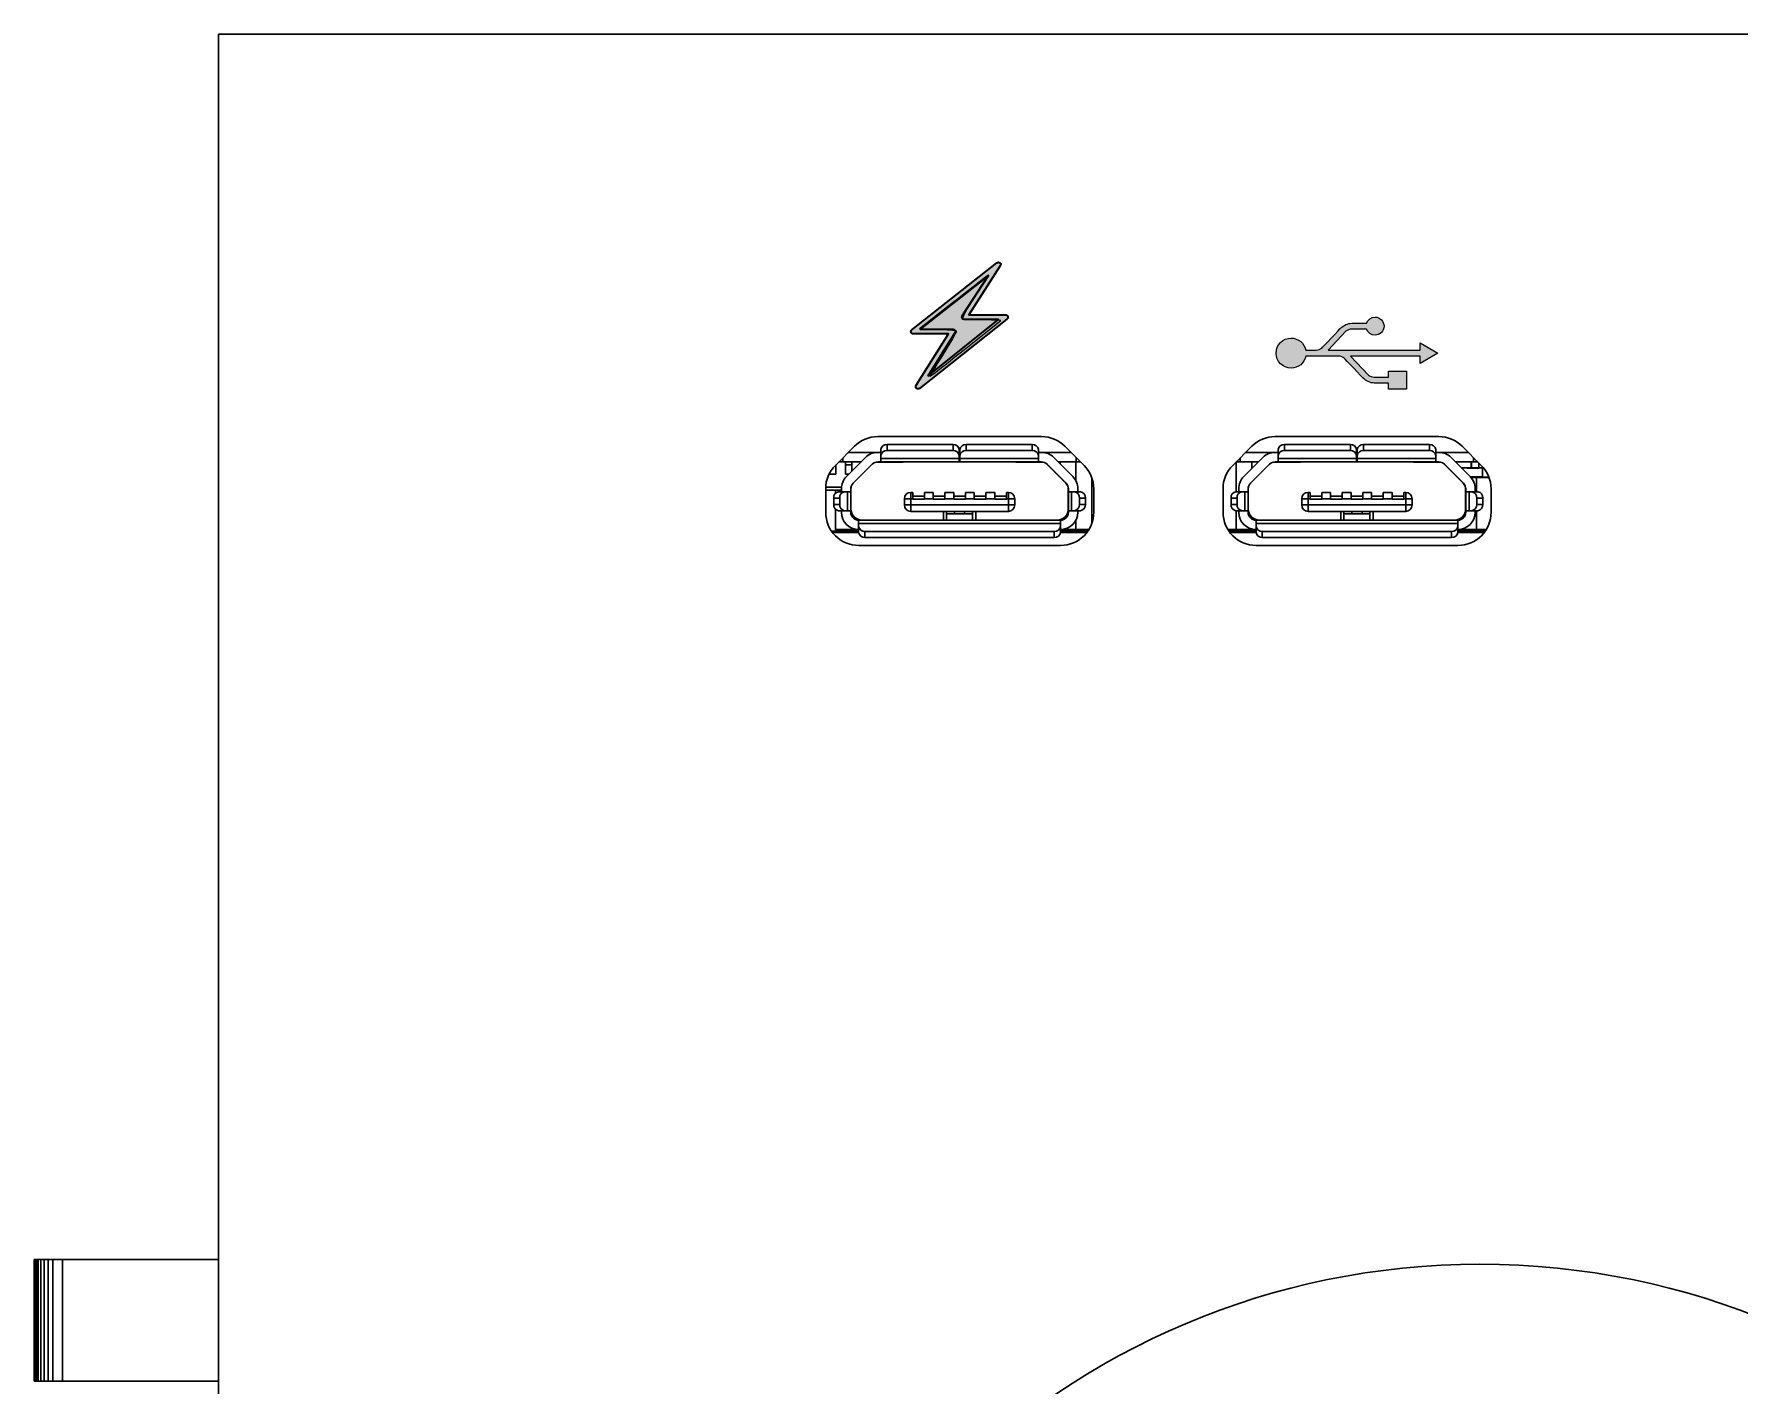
# Model space of a CAD drawing. Header units: inches. Extents: x 59 to 754, y 172 to 990.
# Drawn here: x 331.2 to 535.6, y 751.9 to 913.8 of the extents above; entities that cross this region are included whole.
import ezdxf

# ---------------------------------------------------------------- set-up
doc = ezdxf.new("R2010")
doc.units = ezdxf.units.IN
doc.header["$MEASUREMENT"] = 0
doc.layers.add('svg15406', color=7, linetype='Continuous')

# ---------------------------------------------------------------- blocks, each defined once
blk = doc.blocks.new('block 32')
at = {"layer": 'svg15406', "true_color": 0xffffff}
h = blk.add_hatch(color=7, dxfattribs=at)
h.dxf.hatch_style = 2
edge = h.paths.add_edge_path()
edge.add_spline(control_points=[(447.84, 880.01), (447.79, 880.13), (447.69, 880.2), (447.57, 880.2), (447.57, 880.2), (443.16, 880.2), (443.16, 880.2), (443.16, 880.2), (446.95, 886.06), (446.95, 886.06), (447.02, 886.18), (447.01, 886.33), (446.91, 886.43), (446.81, 886.53), (446.65, 886.53), (446.53, 886.45), (446.53, 886.45), (436.35, 878.42), (436.35, 878.42), (436.25, 878.35), (436.23, 878.22), (436.25, 878.1), (436.28, 877.99), (436.4, 877.92), (436.53, 877.92), (436.53, 877.92), (440.74, 877.92), (440.74, 877.92), (440.74, 877.92), (436.86, 871.77), (436.86, 871.77), (436.78, 871.65), (436.8, 871.5), (436.91, 871.39), (436.97, 871.35), (437.04, 871.32), (437.1, 871.32), (437.16, 871.32), (437.23, 871.34), (437.27, 871.38), (437.27, 871.38), (447.74, 879.7), (447.74, 879.7), (447.84, 879.77), (447.88, 879.9), (447.84, 880.01)], knot_values=[0, 0, 0, 0, 1, 1, 1, 2, 2, 2, 3, 3, 3, 4, 4, 4, 5, 5, 5, 6, 6, 6, 7, 7, 7, 8, 8, 8, 9, 9, 9, 10, 10, 10, 11, 11, 11, 12, 12, 12, 13, 13, 13, 14, 14, 14, 15, 15, 15, 15], degree=3, periodic=1)
edge = h.paths.add_edge_path()
edge.add_spline(control_points=[(438.25, 872.87), (438.25, 872.87), (441.5, 878.05), (441.5, 878.05), (441.56, 878.13), (441.56, 878.25), (441.52, 878.33), (441.46, 878.42), (441.37, 878.48), (441.26, 878.48), (441.26, 878.48), (437.36, 878.48), (437.36, 878.48), (437.36, 878.48), (445.53, 884.93), (445.53, 884.93), (445.53, 884.93), (442.39, 880.07), (442.39, 880.07), (442.33, 879.98), (442.33, 879.87), (442.38, 879.78), (442.42, 879.7), (442.52, 879.64), (442.63, 879.64), (442.63, 879.64), (446.75, 879.64), (446.75, 879.64), (446.75, 879.64), (438.25, 872.87), (438.25, 872.87)], knot_values=[0, 0, 0, 0, 1, 1, 1, 2, 2, 2, 3, 3, 3, 4, 4, 4, 5, 5, 5, 6, 6, 6, 7, 7, 7, 8, 8, 8, 9, 9, 9, 10, 10, 10, 10], degree=3, periodic=1)
at = {"layer": 'svg15406', "color": 7, "lineweight": 35, "true_color": 0xffffff}
for points, knots in [([(447.84, 880.01), (447.79, 880.13), (447.69, 880.2), (447.57, 880.2), (447.57, 880.2), (443.16, 880.2), (443.16, 880.2), (443.16, 880.2), (446.95, 886.06), (446.95, 886.06), (447.02, 886.18), (447.01, 886.33), (446.91, 886.43), (446.81, 886.53), (446.65, 886.53), (446.53, 886.45), (446.53, 886.45), (436.35, 878.42), (436.35, 878.42), (436.25, 878.35), (436.23, 878.22), (436.25, 878.1), (436.28, 877.99), (436.4, 877.92), (436.53, 877.92), (436.53, 877.92), (440.74, 877.92), (440.74, 877.92), (440.74, 877.92), (436.86, 871.77), (436.86, 871.77), (436.78, 871.65), (436.8, 871.5), (436.91, 871.39), (436.97, 871.35), (437.04, 871.32), (437.1, 871.32), (437.16, 871.32), (437.23, 871.34), (437.27, 871.38), (437.27, 871.38), (447.74, 879.7), (447.74, 879.7), (447.84, 879.77), (447.88, 879.9), (447.84, 880.01)], [0, 0, 0, 0, 1, 1, 1, 2, 2, 2, 3, 3, 3, 4, 4, 4, 5, 5, 5, 6, 6, 6, 7, 7, 7, 8, 8, 8, 9, 9, 9, 10, 10, 10, 11, 11, 11, 12, 12, 12, 13, 13, 13, 14, 14, 14, 15, 15, 15, 15]), ([(438.25, 872.87), (438.25, 872.87), (441.5, 878.05), (441.5, 878.05), (441.56, 878.13), (441.56, 878.25), (441.52, 878.33), (441.46, 878.42), (441.37, 878.48), (441.26, 878.48), (441.26, 878.48), (437.36, 878.48), (437.36, 878.48), (437.36, 878.48), (445.53, 884.93), (445.53, 884.93), (445.53, 884.93), (442.39, 880.07), (442.39, 880.07), (442.33, 879.98), (442.33, 879.87), (442.38, 879.78), (442.42, 879.7), (442.52, 879.64), (442.63, 879.64), (442.63, 879.64), (446.75, 879.64), (446.75, 879.64), (446.75, 879.64), (438.25, 872.87), (438.25, 872.87)], [0, 0, 0, 0, 1, 1, 1, 2, 2, 2, 3, 3, 3, 4, 4, 4, 5, 5, 5, 6, 6, 6, 7, 7, 7, 8, 8, 8, 9, 9, 9, 10, 10, 10, 10])]:
    blk.add_open_spline(points, degree=3, knots=knots, dxfattribs=at)
blk = doc.blocks.new('block 31')
at = {"layer": 'svg15406'}
blk.add_blockref('block 32', (0, 0), dxfattribs=at)
blk = doc.blocks.new('block 30')
at = {"layer": 'svg15406'}
blk.add_blockref('block 31', (0, 0), dxfattribs=at)
blk = doc.blocks.new('block 29')
at = {"layer": 'svg15406', "true_color": 0xffffff}
h = blk.add_hatch(color=7, dxfattribs=at)
h.dxf.hatch_style = 2
edge = h.paths.add_edge_path()
edge.add_spline(control_points=[(438.5, 872.88), (438.5, 872.91), (439.22, 874.08), (440.1, 875.49), (440.98, 876.9), (441.69, 878.13), (441.67, 878.22), (441.65, 878.37), (441.29, 878.41), (439.46, 878.45), (439.46, 878.45), (437.28, 878.51), (437.28, 878.51), (437.28, 878.51), (441.39, 881.75), (441.39, 881.75), (443.65, 883.54), (445.51, 884.98), (445.53, 884.96), (445.55, 884.94), (444.88, 883.86), (444.04, 882.57), (442.75, 880.6), (442.35, 879.83), (442.53, 879.69), (442.55, 879.68), (443.56, 879.64), (444.78, 879.6), (444.78, 879.6), (447.01, 879.54), (447.01, 879.54), (447.01, 879.54), (442.85, 876.22), (442.85, 876.22), (438.85, 873.04), (438.5, 872.76), (438.5, 872.88), (438.5, 872.88), (438.5, 872.88), (438.5, 872.88)], knot_values=[0, 0, 0, 0, 1, 1, 1, 2, 2, 2, 3, 3, 3, 4, 4, 4, 5, 5, 5, 6, 6, 6, 7, 7, 7, 8, 8, 8, 9, 9, 9, 10, 10, 10, 11, 11, 11, 12, 12, 12, 13, 13, 13, 13], degree=3, periodic=1)
at = {"layer": 'svg15406', "color": 7, "lineweight": 25, "true_color": 0xffffff}
blk.add_open_spline([(438.5, 872.88), (438.5, 872.91), (439.22, 874.08), (440.1, 875.49), (440.98, 876.9), (441.69, 878.13), (441.67, 878.22), (441.65, 878.37), (441.29, 878.41), (439.46, 878.45), (439.46, 878.45), (437.28, 878.51), (437.28, 878.51), (437.28, 878.51), (441.39, 881.75), (441.39, 881.75), (443.65, 883.54), (445.51, 884.98), (445.53, 884.96), (445.55, 884.94), (444.88, 883.86), (444.04, 882.57), (442.75, 880.6), (442.35, 879.83), (442.53, 879.69), (442.55, 879.68), (443.56, 879.64), (444.78, 879.6), (444.78, 879.6), (447.01, 879.54), (447.01, 879.54), (447.01, 879.54), (442.85, 876.22), (442.85, 876.22), (438.85, 873.04), (438.5, 872.76), (438.5, 872.88), (438.5, 872.88), (438.5, 872.88), (438.5, 872.88)], degree=3, knots=[0, 0, 0, 0, 1, 1, 1, 2, 2, 2, 3, 3, 3, 4, 4, 4, 5, 5, 5, 6, 6, 6, 7, 7, 7, 8, 8, 8, 9, 9, 9, 10, 10, 10, 11, 11, 11, 12, 12, 12, 13, 13, 13, 13], dxfattribs=at)
at = {"layer": 'svg15406'}
blk.add_blockref('block 30', (0, 0), dxfattribs=at)

msp = doc.modelspace()

# ---------------------------------------------------------------- hatches: boundary and pattern name
at = {"layer": 'svg15406', "true_color": 0xffffff}
h = msp.add_hatch(color=7, dxfattribs=at)
h.dxf.hatch_style = 2
edge = h.paths.add_edge_path()
edge.add_spline(control_points=[(499.4, 875.62), (499.4, 875.62), (497.25, 876.86), (497.25, 876.86), (497.25, 876.86), (497.25, 875.97), (497.25, 875.97), (497.25, 875.97), (486.23, 875.97), (486.23, 875.97), (486.23, 875.97), (488.38, 878.24), (488.38, 878.24), (488.56, 878.38), (488.8, 878.49), (489.04, 878.49), (490.04, 878.49), (490.63, 878.49), (490.85, 878.49), (490.99, 878.07), (491.39, 877.77), (491.86, 877.77), (492.45, 877.77), (492.94, 878.25), (492.94, 878.85), (492.94, 879.44), (492.45, 879.93), (491.86, 879.93), (491.39, 879.93), (490.99, 879.62), (490.85, 879.2), (490.85, 879.2), (489.07, 879.2), (489.07, 879.2), (488.58, 879.2), (488.08, 878.94), (487.76, 878.63), (487.76, 878.64), (487.77, 878.65), (487.76, 878.63), (487.75, 878.62), (485.48, 876.23), (485.48, 876.23), (485.3, 876.08), (485.06, 875.98), (484.81, 875.97), (484.81, 875.97), (483.57, 875.97), (483.57, 875.97), (483.4, 876.8), (482.68, 877.42), (481.8, 877.42), (480.81, 877.42), (480, 876.61), (480, 875.62), (480, 874.62), (480.81, 873.82), (481.8, 873.82), (482.68, 873.82), (483.4, 874.44), (483.57, 875.26), (483.57, 875.26), (484.79, 875.26), (484.79, 875.26), (484.8, 875.26), (484.8, 875.26), (484.8, 875.26), (484.8, 875.26), (487.51, 875.26), (487.51, 875.26), (487.75, 875.25), (487.99, 875.15), (488.17, 875.01), (488.17, 875.01), (490.44, 872.61), (490.45, 872.6), (490.47, 872.58), (490.46, 872.59), (490.45, 872.6), (490.77, 872.29), (491.28, 872.03), (491.76, 872.03), (491.76, 872.03), (493.47, 872.03), (493.47, 872.03), (493.47, 872.03), (493.47, 871.31), (493.47, 871.31), (493.47, 871.31), (495.63, 871.31), (495.63, 871.31), (495.63, 871.31), (495.63, 873.46), (495.63, 873.46), (495.63, 873.46), (493.47, 873.46), (493.47, 873.46), (493.47, 873.46), (493.47, 872.74), (493.47, 872.74), (493.47, 872.74), (493.02, 872.74), (491.74, 872.74), (491.49, 872.74), (491.25, 872.85), (491.07, 872.99), (491.07, 872.99), (488.93, 875.26), (488.93, 875.26), (488.93, 875.26), (497.25, 875.26), (497.25, 875.26), (497.25, 875.26), (497.25, 874.37), (497.25, 874.37), (497.25, 874.37), (499.4, 875.62), (499.4, 875.62)], knot_values=[0, 0, 0, 0, 1, 1, 1, 2, 2, 2, 3, 3, 3, 4, 4, 4, 5, 5, 5, 6, 6, 6, 7, 7, 7, 8, 8, 8, 9, 9, 9, 10, 10, 10, 11, 11, 11, 12, 12, 12, 13, 13, 13, 14, 14, 14, 15, 15, 15, 16, 16, 16, 17, 17, 17, 18, 18, 18, 19, 19, 19, 20, 20, 20, 21, 21, 21, 22, 22, 22, 23, 23, 23, 24, 24, 24, 25, 25, 25, 26, 26, 26, 27, 27, 27, 28, 28, 28, 29, 29, 29, 30, 30, 30, 31, 31, 31, 32, 32, 32, 33, 33, 33, 34, 34, 34, 35, 35, 35, 36, 36, 36, 37, 37, 37, 38, 38, 38, 39, 39, 39, 39], degree=3, periodic=1)

# ---------------------------------------------------------------- linework, layer by layer
at = {"layer": 'svg15406', "color": 7, "lineweight": 30, "true_color": 0xffffff}
for points in [[(353.26, 460.3), (353.26, 913.84)], [(353.26, 913.84), (655.62, 913.84)], [(451.89, 865.62), (432.27, 865.62)], [(499.52, 865.62), (479.89, 865.62)], [(429.46, 864.45), (427.18, 862.17)], [(430.79, 863.12), (428.5, 860.84)], [(428.73, 863.73), (432.26, 863.73)], [(432.26, 863.73), (432.62, 863.73)], [(432.62, 864.06), (432.62, 863.36)], [(432.62, 863.36), (432.62, 863.01)], [(442.03, 863.01), (432.62, 863.01)], [(432.62, 863.01), (432.62, 862.59)], [(433.38, 864.65), (433.38, 863.95)], [(441.28, 864.65), (433.38, 864.65)], [(441.28, 863.95), (433.38, 863.95)], [(441.28, 864.65), (441.28, 863.95)], [(442.03, 863.36), (442.03, 864.06)], [(442.03, 863.73), (442.11, 863.73)], [(442.03, 863.01), (442.03, 863.36)], [(442.03, 863.35), (442.11, 863.35)], [(442.03, 862.59), (442.03, 863.01)], [(442.11, 864.06), (442.11, 863.36)], [(442.11, 863.36), (442.11, 863.01)], [(451.52, 863.01), (442.11, 863.01)], [(442.11, 863.01), (442.11, 862.59)], [(442.86, 864.65), (450.76, 864.65)], [(442.86, 864.65), (442.86, 863.95)], [(450.76, 863.95), (442.86, 863.95)], [(450.76, 863.95), (450.76, 864.65)], [(451.52, 864.06), (451.52, 863.36)], [(451.52, 863.73), (451.88, 863.73)], [(451.52, 863.01), (451.52, 863.36)], [(451.52, 862.59), (451.52, 863.01)], [(451.88, 863.73), (455.43, 863.73)], [(455.63, 860.84), (453.35, 863.12)], [(456.98, 862.17), (454.7, 864.45)], [(477.08, 864.45), (474.8, 862.17)], [(478.41, 863.12), (476.13, 860.84)], [(476.36, 863.73), (479.88, 863.73)], [(479.88, 863.73), (480.24, 863.73)], [(480.24, 864.06), (480.24, 863.36)], [(480.24, 863.36), (480.24, 863.01)], [(489.65, 863.01), (480.24, 863.01)], [(480.24, 863.01), (480.24, 862.59)], [(481, 864.65), (481, 863.95)], [(488.9, 864.65), (481, 864.65)], [(488.9, 863.95), (481, 863.95)], [(488.9, 864.65), (488.9, 863.95)], [(489.65, 863.36), (489.65, 864.06)], [(489.65, 863.73), (489.73, 863.73)], [(489.65, 863.01), (489.65, 863.36)], [(489.65, 863.35), (489.73, 863.35)], [(489.65, 862.59), (489.65, 863.01)], [(489.73, 864.06), (489.73, 863.36)], [(489.73, 863.36), (489.73, 863.01)], [(499.14, 863.01), (489.73, 863.01)], [(489.73, 863.01), (489.73, 862.59)], [(490.49, 864.65), (498.38, 864.65)], [(490.49, 864.65), (490.49, 863.95)], [(498.38, 863.95), (490.49, 863.95)], [(498.38, 863.95), (498.38, 864.65)], [(499.14, 864.06), (499.14, 863.36)], [(499.14, 863.73), (499.5, 863.73)], [(499.14, 863.01), (499.14, 863.36)], [(499.14, 862.59), (499.14, 863.01)], [(499.5, 863.73), (503.05, 863.73)], [(503.26, 860.84), (500.97, 863.12)], [(504.6, 862.17), (502.32, 864.45)], [(426.49, 861.24), (426.49, 861.11)], [(426.49, 861.11), (427.25, 861.11)], [(427.25, 862.22), (427.25, 862.24)], [(427.25, 861.11), (427.25, 862.22)], [(428.09, 862.59), (427.6, 862.59)], [(430.26, 862.59), (428.09, 862.59)], [(428.38, 862.59), (428.38, 862.22)], [(429.14, 862.22), (428.38, 862.22)], [(428.38, 862.22), (428.38, 861.11)], [(428.38, 861.11), (428.78, 861.11)], [(429.14, 862.59), (429.14, 862.22)], [(429.14, 861.47), (429.14, 862.22)], [(429.31, 860.04), (431.59, 862.32)], [(431.6, 862.3), (429.33, 860.03)], [(430.38, 861.11), (430.41, 861.11)], [(430.73, 861.43), (430.73, 861.46)], [(432.62, 862.59), (432.26, 862.59)], [(432.26, 862.57), (435.3, 862.57)], [(442.03, 862.59), (432.62, 862.59)], [(434.79, 862.59), (434.79, 862.57)], [(435.3, 862.57), (435.3, 862.59)], [(442.11, 862.59), (442.03, 862.59)], [(451.52, 862.59), (442.11, 862.59)], [(448.83, 862.59), (448.83, 862.57)], [(448.83, 862.57), (451.87, 862.57)], [(449.34, 862.57), (449.34, 862.59)], [(451.88, 862.59), (451.52, 862.59)], [(454.81, 860.03), (452.54, 862.3)], [(452.55, 862.32), (454.83, 860.04)], [(453.41, 861.46), (453.41, 861.43)], [(456.05, 862.59), (453.88, 862.59)], [(454.12, 862.35), (454.12, 862.59)], [(454.12, 860.72), (454.12, 860.75)], [(456.01, 862.22), (456.01, 862.59)], [(456.01, 862.22), (456.01, 860.32)], [(456.56, 862.59), (456.05, 862.59)], [(457.9, 860.73), (457.9, 855.18)], [(475.71, 862.59), (475.21, 862.59)], [(475.21, 862.58), (475.21, 862.22)], [(475.21, 859), (475.21, 862.22)], [(477.88, 862.59), (475.71, 862.59)], [(476.93, 860.04), (479.21, 862.32)], [(479.22, 862.3), (476.95, 860.03)], [(477.1, 862.59), (477.1, 861.81)], [(478.35, 861.43), (478.35, 861.46)], [(480.24, 862.59), (479.88, 862.59)], [(479.89, 862.57), (482.93, 862.57)], [(489.65, 862.59), (480.24, 862.59)], [(482.42, 862.59), (482.42, 862.57)], [(482.92, 862.59), (482.92, 862.57)], [(482.93, 862.57), (482.93, 862.59)], [(489.73, 862.59), (489.65, 862.59)], [(499.14, 862.59), (489.73, 862.59)], [(496.46, 862.59), (496.46, 862.57)], [(496.46, 862.57), (499.5, 862.57)], [(496.97, 862.57), (496.97, 862.59)], [(499.5, 862.59), (499.14, 862.59)], [(502.44, 860.03), (500.16, 862.3)], [(500.17, 862.32), (502.45, 860.04)], [(501.03, 861.46), (501.03, 861.43)], [(501.35, 861.14), (501.35, 861.12)], [(503.68, 862.59), (501.5, 862.59)], [(501.51, 862.59), (501.51, 862.59)], [(501.77, 860.72), (501.74, 860.72)], [(503.4, 861.86), (502.24, 861.86)], [(503.39, 861.84), (502.9, 861.84)], [(504.75, 860.72), (503.36, 860.72)], [(503.37, 862.59), (503.37, 861.86)], [(504.31, 861.88), (503.39, 861.88)], [(504.31, 861.84), (503.39, 861.84)], [(503.4, 861.88), (503.4, 862.59)], [(504.18, 862.59), (503.68, 862.59)], [(504.01, 860.72), (504.01, 859)], [(504.31, 862.46), (504.31, 861.88)], [(504.31, 861.88), (504.31, 861.84)], [(504.89, 861.86), (504.31, 861.86)], [(504.75, 860.76), (504.75, 861.86)], [(504.75, 860.7), (504.75, 860.76)], [(504.75, 860.7), (505.53, 860.7)], [(427.91, 859.57), (426.02, 859.57)], [(426.02, 859.37), (426.02, 856.55)], [(426.02, 859.19), (427.9, 859.19)], [(427.21, 859.19), (427.21, 858.84)], [(427.57, 859), (428.29, 859)], [(427.9, 859), (427.9, 859.37)], [(428.29, 859), (428.63, 859)], [(428.63, 859), (428.63, 856.74)], [(428.63, 859), (429.03, 859)], [(429.03, 859.37), (429.03, 859)], [(429.03, 859.19), (429.05, 859.19)], [(429.03, 856.74), (429.03, 859)], [(429.07, 859.57), (429.05, 859.57)], [(429.05, 859.36), (429.05, 856.94)], [(436.21, 858.93), (436.21, 858.17)], [(436.46, 858.93), (436.21, 858.93)], [(436.46, 858.17), (436.46, 858.93)], [(437.86, 858.93), (438.91, 858.93)], [(437.86, 858.17), (437.86, 858.93)], [(438.91, 858.17), (438.91, 858.93)], [(440.31, 858.93), (441.37, 858.93)], [(440.31, 858.17), (440.31, 858.93)], [(441.37, 858.17), (441.37, 858.93)], [(442.77, 858.93), (443.83, 858.93)], [(442.77, 858.17), (442.77, 858.93)], [(443.83, 858.17), (443.83, 858.93)], [(445.23, 858.93), (446.28, 858.93)], [(445.23, 858.17), (445.23, 858.93)], [(446.28, 858.17), (446.28, 858.93)], [(447.68, 858.93), (447.93, 858.93)], [(447.68, 858.17), (447.68, 858.93)], [(447.93, 858.17), (447.93, 858.93)], [(455.09, 856.94), (455.09, 859.36)], [(455.11, 859), (455.11, 859.37)], [(455.11, 859), (455.11, 856.74)], [(455.5, 859), (455.11, 859)], [(455.5, 856.74), (455.5, 859)], [(455.84, 859), (455.5, 859)], [(455.84, 859), (456.57, 859)], [(456.24, 859.37), (456.24, 859)], [(458.14, 856.55), (458.14, 859.37)], [(473.64, 859.37), (473.64, 856.55)], [(475.19, 859), (475.92, 859)], [(475.52, 859), (475.52, 859.37)], [(475.92, 859), (476.26, 859)], [(476.26, 859), (476.26, 856.74)], [(476.26, 859), (476.65, 859)], [(476.65, 859.37), (476.65, 859)], [(476.65, 856.74), (476.65, 859)], [(476.67, 859.36), (476.67, 856.94)], [(477.1, 860.21), (477.1, 860.18)], [(483.83, 858.93), (483.83, 858.17)], [(484.08, 858.93), (483.83, 858.93)], [(484.08, 858.17), (484.08, 858.93)], [(485.48, 858.93), (486.54, 858.93)], [(485.48, 858.17), (485.48, 858.93)], [(486.54, 858.17), (486.54, 858.93)], [(487.93, 858.93), (488.99, 858.93)], [(487.93, 858.17), (487.93, 858.93)], [(488.99, 858.17), (488.99, 858.93)], [(490.39, 858.93), (491.45, 858.93)], [(490.39, 858.17), (490.39, 858.93)], [(491.45, 858.17), (491.45, 858.93)], [(492.85, 858.93), (493.91, 858.93)], [(492.85, 858.17), (492.85, 858.93)], [(493.91, 858.17), (493.91, 858.93)], [(495.3, 858.93), (495.55, 858.93)], [(495.3, 858.17), (495.3, 858.93)], [(495.55, 858.17), (495.55, 858.93)], [(502.12, 860.37), (502.12, 860.34)], [(502.71, 856.94), (502.71, 859.36)], [(502.73, 859), (502.73, 859.37)], [(502.73, 859), (502.73, 856.74)], [(503.13, 859), (502.73, 859)], [(503.13, 856.74), (503.13, 859)], [(503.47, 859), (503.13, 859)], [(503.47, 859), (504.19, 859)], [(503.86, 859.37), (503.86, 859)], [(505.77, 856.55), (505.77, 859.37)], [(427.71, 858.25), (426.99, 858.25)], [(426.99, 857.49), (426.99, 858.25)], [(426.99, 857.49), (427.71, 857.49)], [(427.21, 856.9), (427.21, 854.47)], [(427.57, 856.74), (428.29, 856.74)], [(427.71, 857.49), (427.71, 858.25)], [(427.9, 856.55), (427.9, 856.74)], [(428.29, 856.74), (428.63, 856.74)], [(428.63, 856.74), (429.03, 856.74)], [(429.03, 856.74), (429.03, 856.55)], [(436.21, 858.17), (435.46, 858.17)], [(435.46, 857.42), (435.46, 858.17)], [(435.46, 857.42), (436.21, 857.42)], [(436.21, 858.17), (436.21, 857.42)], [(436.46, 858.17), (436.21, 858.17)], [(436.21, 857.42), (436.21, 856.66)], [(447.93, 857.42), (436.21, 857.42)], [(447.93, 856.66), (436.21, 856.66)], [(437.86, 858.47), (436.46, 858.47)], [(436.46, 858.1), (436.46, 858.17)], [(437.86, 858.1), (436.46, 858.1)], [(438.91, 858.17), (437.86, 858.17)], [(437.86, 858.1), (437.86, 858.17)], [(440.31, 858.47), (438.91, 858.47)], [(438.91, 858.1), (438.91, 858.17)], [(440.31, 858.1), (438.91, 858.1)], [(440.14, 856.66), (440.14, 855.62)], [(441.37, 858.17), (440.31, 858.17)], [(440.31, 858.1), (440.31, 858.17)], [(440.52, 856.18), (440.52, 856.66)], [(442.77, 858.47), (441.37, 858.47)], [(441.37, 858.1), (441.37, 858.17)], [(442.77, 858.1), (441.37, 858.1)], [(441.46, 856.36), (441.46, 856.66)], [(442.67, 856.66), (442.67, 856.36)], [(443.83, 858.17), (442.77, 858.17)], [(442.77, 858.1), (442.77, 858.17)], [(443.62, 856.66), (443.62, 856.18)], [(445.23, 858.47), (443.83, 858.47)], [(443.83, 858.1), (443.83, 858.17)], [(445.23, 858.1), (443.83, 858.1)], [(444, 855.62), (444, 856.66)], [(446.28, 858.17), (445.23, 858.17)], [(445.23, 858.1), (445.23, 858.17)], [(447.68, 858.47), (446.28, 858.47)], [(446.28, 858.1), (446.28, 858.17)], [(447.68, 858.1), (446.28, 858.1)], [(447.93, 858.17), (447.68, 858.17)], [(447.68, 858.1), (447.68, 858.17)], [(448.68, 858.17), (447.93, 858.17)], [(447.93, 857.42), (447.93, 858.17)], [(447.93, 857.42), (448.68, 857.42)], [(447.93, 856.66), (447.93, 857.42)], [(448.68, 858.17), (448.68, 857.42)], [(455.11, 856.74), (455.5, 856.74)], [(455.11, 856.55), (455.11, 856.74)], [(455.5, 856.74), (455.84, 856.74)], [(455.84, 856.74), (456.57, 856.74)], [(456.24, 856.55), (456.24, 856.74)], [(457.15, 858.25), (456.43, 858.25)], [(456.43, 857.49), (456.43, 858.25)], [(457.15, 857.49), (456.43, 857.49)], [(457.15, 858.25), (457.15, 857.49)], [(475.33, 858.25), (474.61, 858.25)], [(474.61, 857.49), (474.61, 858.25)], [(474.61, 857.49), (475.33, 857.49)], [(475.19, 856.74), (475.92, 856.74)], [(475.21, 854.47), (475.21, 856.74)], [(475.33, 857.49), (475.33, 858.25)], [(475.52, 856.55), (475.52, 856.74)], [(475.92, 856.74), (476.26, 856.74)], [(476.26, 856.74), (476.65, 856.74)], [(476.65, 856.74), (476.65, 856.55)], [(483.83, 858.17), (483.08, 858.17)], [(483.08, 857.42), (483.08, 858.17)], [(483.08, 857.42), (483.83, 857.42)], [(483.83, 858.17), (483.83, 857.42)], [(484.08, 858.17), (483.83, 858.17)], [(495.55, 857.42), (483.83, 857.42)], [(483.83, 857.42), (483.83, 856.66)], [(495.55, 856.66), (483.83, 856.66)], [(485.48, 858.47), (484.08, 858.47)], [(484.08, 858.1), (484.08, 858.17)], [(485.48, 858.1), (484.08, 858.1)], [(486.54, 858.17), (485.48, 858.17)], [(485.48, 858.1), (485.48, 858.17)], [(487.93, 858.47), (486.54, 858.47)], [(486.54, 858.1), (486.54, 858.17)], [(487.93, 858.1), (486.54, 858.1)], [(487.76, 856.66), (487.76, 855.62)], [(487.93, 858.1), (487.93, 858.17)], [(488.99, 858.17), (487.93, 858.17)], [(488.14, 856.18), (488.14, 856.66)], [(490.39, 858.47), (488.99, 858.47)], [(488.99, 858.1), (488.99, 858.17)], [(490.39, 858.1), (488.99, 858.1)], [(489.09, 856.36), (489.09, 856.66)], [(490.3, 856.66), (490.3, 856.36)], [(490.39, 858.1), (490.39, 858.17)], [(491.45, 858.17), (490.39, 858.17)], [(491.24, 856.66), (491.24, 856.18)], [(492.85, 858.47), (491.45, 858.47)], [(491.45, 858.1), (491.45, 858.17)], [(492.85, 858.1), (491.45, 858.1)], [(491.62, 855.62), (491.62, 856.66)], [(492.85, 858.1), (492.85, 858.17)], [(493.91, 858.17), (492.85, 858.17)], [(495.3, 858.47), (493.91, 858.47)], [(493.91, 858.1), (493.91, 858.17)], [(495.3, 858.1), (493.91, 858.1)], [(495.3, 858.1), (495.3, 858.17)], [(495.55, 858.17), (495.3, 858.17)], [(496.31, 858.17), (495.55, 858.17)], [(495.55, 857.42), (495.55, 858.17)], [(495.55, 856.66), (495.55, 857.42)], [(495.55, 857.42), (496.31, 857.42)], [(496.31, 858.17), (496.31, 857.42)], [(502.73, 856.74), (503.13, 856.74)], [(502.73, 856.55), (502.73, 856.74)], [(503.13, 856.74), (503.47, 856.74)], [(503.47, 856.74), (504.19, 856.74)], [(503.86, 856.55), (503.86, 856.74)], [(504.01, 856.74), (504.01, 854.47)], [(504.05, 857.49), (504.05, 858.25)], [(504.77, 858.25), (504.05, 858.25)], [(504.77, 857.49), (504.05, 857.49)], [(504.77, 858.25), (504.77, 857.49)], [(429.1, 856.18), (429.1, 856.57)], [(429.1, 854.47), (429.1, 854.66)], [(429.97, 855.6), (454.16, 855.6)], [(429.97, 855.6), (429.97, 855.19)], [(429.97, 855.19), (429.97, 854.84)], [(454.16, 855.19), (429.97, 855.19)], [(429.97, 854.84), (429.97, 854.13)], [(440.14, 855.62), (430.37, 855.62)], [(435.42, 855.62), (435.4, 855.6)], [(436.81, 855.62), (436.81, 855.6)], [(437.5, 855.6), (437.5, 855.62)], [(440.52, 855.62), (440.14, 855.62)], [(443.62, 856.36), (440.52, 856.36)], [(440.52, 855.6), (440.52, 856.18)], [(443.62, 855.6), (443.62, 856.18)], [(444, 855.62), (443.62, 855.62)], [(453.77, 855.62), (444, 855.62)], [(446.64, 855.62), (446.64, 855.6)], [(448.3, 855.6), (448.3, 855.62)], [(448.74, 855.6), (448.71, 855.62)], [(454.12, 855.6), (454.12, 855.67)], [(454.16, 855.19), (454.16, 855.6)], [(454.16, 855.19), (454.16, 854.84)], [(454.16, 854.13), (454.16, 854.84)], [(456.01, 855.59), (456.01, 854.47)], [(477.1, 855.97), (477.1, 855.74)], [(477.6, 855.6), (501.79, 855.6)], [(477.6, 855.6), (477.6, 855.19)], [(477.6, 855.19), (477.6, 854.84)], [(501.79, 855.19), (477.6, 855.19)], [(477.6, 854.84), (477.6, 854.13)], [(487.76, 855.62), (477.99, 855.62)], [(483.05, 855.62), (483.02, 855.6)], [(484.81, 855.62), (484.81, 855.6)], [(485.12, 855.6), (485.12, 855.62)], [(488.14, 855.62), (487.76, 855.62)], [(491.24, 856.36), (488.14, 856.36)], [(488.14, 855.6), (488.14, 856.18)], [(491.24, 855.6), (491.24, 856.18)], [(491.62, 855.62), (491.24, 855.62)], [(501.39, 855.62), (491.62, 855.62)], [(494.26, 855.62), (494.26, 855.6)], [(494.41, 855.62), (494.41, 855.6)], [(496.3, 855.62), (496.3, 855.6)], [(496.36, 855.6), (496.34, 855.62)], [(501.79, 855.19), (501.79, 855.6)], [(501.79, 855.19), (501.79, 854.84)], [(501.79, 854.13), (501.79, 854.84)], [(502.12, 855.84), (502.12, 855.66)], [(426.73, 854.28), (427.39, 854.28)], [(426.73, 854.28), (429.97, 854.28)], [(429.97, 854.13), (426.84, 854.13)], [(429.1, 854.47), (427.21, 854.47)], [(427.21, 854.47), (427.4, 854.28)], [(429.18, 854.28), (429.1, 854.47)], [(429.99, 852.58), (454.18, 852.58)], [(453.41, 854.25), (430.73, 854.25)], [(430.73, 854.25), (430.73, 853.54)], [(453.41, 853.54), (430.73, 853.54)], [(453.41, 853.54), (453.41, 854.25)], [(454.16, 854.28), (457.43, 854.28)], [(457.32, 854.13), (454.16, 854.13)], [(455.82, 854.28), (456.01, 854.47)], [(455.84, 854.28), (456.19, 854.28)], [(456.01, 854.47), (456.2, 854.28)], [(474.35, 854.28), (477.6, 854.28)], [(477.6, 854.13), (474.46, 854.13)], [(475.02, 854.28), (475.21, 854.47)], [(475.04, 854.28), (475.39, 854.28)], [(477.1, 854.47), (475.21, 854.47)], [(475.21, 854.47), (475.4, 854.28)], [(477.1, 854.53), (477.1, 854.47)], [(477.18, 854.28), (477.1, 854.47)], [(477.61, 852.58), (501.8, 852.58)], [(501.03, 854.25), (478.35, 854.25)], [(478.35, 854.25), (478.35, 853.54)], [(501.03, 853.54), (478.35, 853.54)], [(501.03, 853.54), (501.03, 854.25)], [(501.79, 854.28), (505.05, 854.28)], [(504.94, 854.13), (501.79, 854.13)], [(502.12, 854.47), (502.04, 854.28)], [(502.12, 854.49), (502.12, 854.47)], [(502.12, 854.47), (504.01, 854.47)], [(504.01, 854.47), (503.82, 854.28)], [(503.84, 854.28), (504.19, 854.28)], [(504.01, 854.47), (504.2, 854.28)], [(353.26, 828.94), (353.26, 828.9)], [(353.26, 796.21), (353.26, 828.9)], [(353.26, 828.85), (353.26, 828.9)], [(353.26, 796.47), (353.26, 828.85)], [(353.26, 824.8), (353.26, 824.94)], [(353.26, 824.21), (353.26, 824.88)], [(353.26, 824.21), (353.26, 824.88)], [(353.26, 824.84), (353.26, 824.79)], [(353.26, 824.84), (353.26, 824.79)], [(353.26, 824.21), (353.26, 823.79)], [(353.26, 823.98), (353.26, 824.21)], [(353.26, 820.92), (353.26, 823.98)], [(353.26, 823.79), (353.26, 820.88)], [(353.26, 820.81), (353.26, 821.28)], [(353.26, 820.71), (353.26, 821.2)], [(353.26, 820.88), (353.26, 821.14)], [(353.26, 821.06), (353.26, 820.92)], [(353.26, 820.81), (353.26, 820.35)], [(353.26, 820.35), (353.26, 820.71)], [(353.26, 820.35), (353.26, 817.11)], [(353.26, 817.11), (353.26, 820.35)], [(353.26, 817.11), (353.26, 816.79)], [(353.26, 816.79), (353.26, 817.11)], [(353.26, 816.79), (353.26, 815.81)], [(353.26, 815.81), (353.26, 816.79)], [(353.26, 815.81), (353.26, 815.75)], [(353.26, 815.75), (353.26, 815.81)], [(353.26, 815.75), (353.26, 809.57)], [(353.26, 809.57), (353.26, 815.75)], [(353.26, 809.57), (353.26, 809.51)], [(353.26, 809.51), (353.26, 809.57)], [(353.26, 809.51), (353.26, 808.53)], [(353.26, 808.53), (353.26, 809.51)], [(353.26, 808.21), (353.26, 808.53)], [(353.26, 808.53), (353.26, 808.21)], [(353.26, 804.97), (353.26, 808.21)], [(353.26, 808.21), (353.26, 804.97)], [(353.26, 804.6), (353.26, 804.97)], [(353.26, 804.97), (353.26, 804.6)], [(353.26, 804.6), (353.26, 804.12)], [(353.26, 804.6), (353.26, 804.12)], [(353.26, 804.38), (353.26, 801.24)], [(353.26, 804.26), (353.26, 804.38)], [(353.26, 804.27), (353.26, 804.26)], [(353.26, 801.21), (353.26, 804.27)], [(353.26, 801.24), (353.26, 801.11)], [(353.26, 801.11), (353.26, 801.21)], [(353.26, 801.11), (353.26, 800.44)], [(353.26, 801.11), (353.26, 800.44)], [(353.26, 800.47), (353.26, 800.53)], [(353.26, 800.47), (353.26, 800.53)], [(353.26, 800.52), (353.26, 800.38)], [(353.26, 796.21), (353.26, 796.47)], [(353.26, 796.21), (353.26, 796.17)], [(331.15, 752.42), (331.15, 767.01)], [(331.15, 767.01), (331.26, 767.01)], [(331.26, 752.42), (331.26, 767.01)], [(331.26, 767.01), (331.42, 767.01)], [(331.42, 752.42), (331.42, 767.01)], [(331.42, 767.01), (331.65, 767.01)], [(331.65, 752.42), (331.65, 767.01)], [(331.65, 767.01), (331.97, 767.01)], [(331.97, 752.42), (331.97, 767.01)], [(331.97, 767.01), (332.37, 767.01)], [(332.37, 752.42), (332.37, 767.01)], [(332.37, 767.01), (332.84, 767.01)], [(332.84, 752.42), (332.84, 767.01)], [(332.84, 767.01), (333.38, 767.01)], [(333.38, 752.42), (333.38, 767.01)], [(333.38, 767.01), (334.55, 767.01)], [(334.55, 767.01), (334.55, 752.42)], [(353.26, 767.01), (334.55, 767.01)], [(331.26, 752.42), (331.15, 752.42)], [(331.42, 752.42), (331.26, 752.42)], [(331.65, 752.42), (331.42, 752.42)], [(331.97, 752.42), (331.65, 752.42)], [(332.37, 752.42), (331.97, 752.42)], [(332.84, 752.42), (332.37, 752.42)], [(333.38, 752.42), (332.84, 752.42)], [(334.55, 752.42), (333.38, 752.42)], [(353.26, 752.42), (334.55, 752.42)]]:
    msp.add_lwpolyline(points, dxfattribs=at)
at = {"layer": 'svg15406', "color": 250, "lineweight": 30, "true_color": 0x414141}
for points in [[(428.09, 862.59), (428.09, 863.08)], [(456.05, 862.59), (456.05, 863.1)], [(475.71, 862.59), (475.71, 863.08)], [(503.68, 862.59), (503.68, 863.1)], [(427.25, 862.22), (427.22, 862.22)], [(501.71, 860.78), (501.68, 860.78)], [(503.4, 861.89), (502.2, 861.89)], [(504.75, 860.78), (503.31, 860.78)], [(503.41, 862.59), (503.41, 861.86)], [(504.86, 861.89), (504.31, 861.89)], [(504.75, 860.76), (505.51, 860.76)], [(429.97, 854.47), (429.1, 854.47)], [(456.01, 854.47), (454.16, 854.47)], [(457.56, 854.47), (456.01, 854.47)], [(475.21, 854.47), (474.23, 854.47)], [(477.6, 854.47), (477.1, 854.47)], [(502.12, 854.47), (501.79, 854.47)], [(505.18, 854.47), (504.01, 854.47)]]:
    msp.add_lwpolyline(points, dxfattribs=at)
at = {"layer": 'svg15406', "lineweight": 0}
msp.add_open_spline([(499.4, 875.62), (499.4, 875.62), (497.25, 876.86), (497.25, 876.86), (497.25, 876.86), (497.25, 875.97), (497.25, 875.97), (497.25, 875.97), (486.23, 875.97), (486.23, 875.97), (486.23, 875.97), (488.38, 878.24), (488.38, 878.24), (488.56, 878.38), (488.8, 878.49), (489.04, 878.49), (490.04, 878.49), (490.63, 878.49), (490.85, 878.49), (490.99, 878.07), (491.39, 877.77), (491.86, 877.77), (492.45, 877.77), (492.94, 878.25), (492.94, 878.85), (492.94, 879.44), (492.45, 879.93), (491.86, 879.93), (491.39, 879.93), (490.99, 879.62), (490.85, 879.2), (490.85, 879.2), (489.07, 879.2), (489.07, 879.2), (488.58, 879.2), (488.08, 878.94), (487.76, 878.63), (487.76, 878.64), (487.77, 878.65), (487.76, 878.63), (487.75, 878.62), (485.48, 876.23), (485.48, 876.23), (485.3, 876.08), (485.06, 875.98), (484.81, 875.97), (484.81, 875.97), (483.57, 875.97), (483.57, 875.97), (483.4, 876.8), (482.68, 877.42), (481.8, 877.42), (480.81, 877.42), (480, 876.61), (480, 875.62), (480, 874.62), (480.81, 873.82), (481.8, 873.82), (482.68, 873.82), (483.4, 874.44), (483.57, 875.26), (483.57, 875.26), (484.79, 875.26), (484.79, 875.26), (484.8, 875.26), (484.8, 875.26), (484.8, 875.26), (484.8, 875.26), (487.51, 875.26), (487.51, 875.26), (487.75, 875.25), (487.99, 875.15), (488.17, 875.01), (488.17, 875.01), (490.44, 872.61), (490.45, 872.6), (490.47, 872.58), (490.46, 872.59), (490.45, 872.6), (490.77, 872.29), (491.28, 872.03), (491.76, 872.03), (491.76, 872.03), (493.47, 872.03), (493.47, 872.03), (493.47, 872.03), (493.47, 871.31), (493.47, 871.31), (493.47, 871.31), (495.63, 871.31), (495.63, 871.31), (495.63, 871.31), (495.63, 873.46), (495.63, 873.46), (495.63, 873.46), (493.47, 873.46), (493.47, 873.46), (493.47, 873.46), (493.47, 872.74), (493.47, 872.74), (493.47, 872.74), (493.02, 872.74), (491.74, 872.74), (491.49, 872.74), (491.25, 872.85), (491.07, 872.99), (491.07, 872.99), (488.93, 875.26), (488.93, 875.26), (488.93, 875.26), (497.25, 875.26), (497.25, 875.26), (497.25, 875.26), (497.25, 874.37), (497.25, 874.37), (497.25, 874.37), (499.4, 875.62), (499.4, 875.62)], degree=3, knots=[0, 0, 0, 0, 1, 1, 1, 2, 2, 2, 3, 3, 3, 4, 4, 4, 5, 5, 5, 6, 6, 6, 7, 7, 7, 8, 8, 8, 9, 9, 9, 10, 10, 10, 11, 11, 11, 12, 12, 12, 13, 13, 13, 14, 14, 14, 15, 15, 15, 16, 16, 16, 17, 17, 17, 18, 18, 18, 19, 19, 19, 20, 20, 20, 21, 21, 21, 22, 22, 22, 23, 23, 23, 24, 24, 24, 25, 25, 25, 26, 26, 26, 27, 27, 27, 28, 28, 28, 29, 29, 29, 30, 30, 30, 31, 31, 31, 32, 32, 32, 33, 33, 33, 34, 34, 34, 35, 35, 35, 36, 36, 36, 37, 37, 37, 38, 38, 38, 39, 39, 39, 39], dxfattribs=at)
at = {"layer": 'svg15406', "color": 7, "lineweight": 30, "true_color": 0xffffff}
for points in [[(432.27, 865.62), (431.21, 865.62), (430.21, 865.2), (429.46, 864.45)], [(454.7, 864.45), (453.96, 865.2), (452.95, 865.62), (451.89, 865.62)], [(479.89, 865.62), (478.84, 865.62), (477.83, 865.2), (477.08, 864.45)], [(502.32, 864.45), (501.58, 865.2), (500.57, 865.62), (499.52, 865.62)], [(432.26, 863.73), (431.7, 863.73), (431.18, 863.51), (430.79, 863.12)], [(433.38, 864.65), (433.01, 864.69), (432.67, 864.43), (432.62, 864.06)], [(433.38, 863.95), (433.01, 863.99), (432.67, 863.72), (432.62, 863.36)], [(442.03, 864.06), (441.98, 864.43), (441.65, 864.69), (441.28, 864.65)], [(442.03, 863.36), (441.98, 863.72), (441.65, 863.99), (441.28, 863.95)], [(442.86, 864.65), (442.49, 864.69), (442.16, 864.43), (442.11, 864.06)], [(442.86, 863.95), (442.49, 863.99), (442.16, 863.72), (442.11, 863.36)], [(451.52, 864.06), (451.47, 864.43), (451.13, 864.69), (450.76, 864.65)], [(451.52, 863.36), (451.47, 863.72), (451.13, 863.99), (450.76, 863.95)], [(453.35, 863.12), (452.96, 863.51), (452.43, 863.73), (451.88, 863.73)], [(479.88, 863.73), (479.33, 863.73), (478.8, 863.51), (478.41, 863.12)], [(481, 864.65), (480.63, 864.69), (480.29, 864.43), (480.24, 864.06)], [(481, 863.95), (480.63, 863.99), (480.29, 863.72), (480.24, 863.36)], [(489.65, 864.06), (489.6, 864.43), (489.27, 864.69), (488.9, 864.65)], [(489.65, 863.36), (489.6, 863.72), (489.27, 863.99), (488.9, 863.95)], [(490.49, 864.65), (490.11, 864.69), (489.78, 864.43), (489.73, 864.06)], [(490.49, 863.95), (490.11, 863.99), (489.78, 863.72), (489.73, 863.36)], [(499.14, 864.06), (499.09, 864.43), (498.75, 864.69), (498.38, 864.65)], [(499.14, 863.36), (499.09, 863.72), (498.75, 863.99), (498.38, 863.95)], [(500.97, 863.12), (500.58, 863.51), (500.06, 863.73), (499.5, 863.73)], [(427.18, 862.17), (426.44, 861.43), (426.02, 860.42), (426.02, 859.37)], [(428.5, 860.84), (428.12, 860.45), (427.9, 859.92), (427.9, 859.37)], [(432.26, 862.59), (432.01, 862.59), (431.77, 862.49), (431.59, 862.32)], [(432.26, 862.57), (432.01, 862.57), (431.77, 862.47), (431.6, 862.3)], [(452.54, 862.3), (452.37, 862.47), (452.13, 862.57), (451.87, 862.57)], [(452.55, 862.32), (452.37, 862.49), (452.13, 862.59), (451.88, 862.59)], [(456.24, 859.37), (456.24, 859.92), (456.02, 860.45), (455.63, 860.84)], [(458.14, 859.37), (458.14, 860.42), (457.73, 861.43), (456.98, 862.17)], [(474.8, 862.17), (474.06, 861.43), (473.64, 860.42), (473.64, 859.37)], [(476.13, 860.84), (475.74, 860.45), (475.52, 859.92), (475.52, 859.37)], [(479.88, 862.59), (479.63, 862.59), (479.39, 862.49), (479.21, 862.32)], [(479.89, 862.57), (479.64, 862.57), (479.39, 862.47), (479.22, 862.3)], [(500.17, 862.32), (500, 862.49), (499.76, 862.59), (499.5, 862.59)], [(500.16, 862.3), (499.99, 862.47), (499.75, 862.57), (499.5, 862.57)], [(503.86, 859.37), (503.86, 859.92), (503.65, 860.45), (503.26, 860.84)], [(505.77, 859.37), (505.77, 860.42), (505.35, 861.43), (504.6, 862.17)], [(427.57, 859), (427.2, 858.95), (426.95, 858.61), (426.99, 858.25)], [(428.29, 859), (427.93, 858.95), (427.67, 858.61), (427.71, 858.25)], [(429.31, 860.04), (429.13, 859.86), (429.03, 859.62), (429.03, 859.37)], [(429.33, 860.03), (429.15, 859.85), (429.05, 859.61), (429.05, 859.36)], [(455.09, 859.36), (455.09, 859.61), (454.99, 859.85), (454.81, 860.03)], [(455.11, 859.37), (455.11, 859.62), (455.01, 859.86), (454.83, 860.04)], [(456.43, 858.25), (456.47, 858.61), (456.21, 858.95), (455.84, 859)], [(457.15, 858.25), (457.19, 858.61), (456.93, 858.95), (456.57, 859)], [(475.19, 859), (474.83, 858.95), (474.57, 858.61), (474.61, 858.25)], [(475.92, 859), (475.55, 858.95), (475.29, 858.61), (475.33, 858.25)], [(476.93, 860.04), (476.75, 859.86), (476.65, 859.62), (476.65, 859.37)], [(476.95, 860.03), (476.77, 859.85), (476.67, 859.61), (476.67, 859.36)], [(502.71, 859.36), (502.71, 859.61), (502.61, 859.85), (502.44, 860.03)], [(502.73, 859.37), (502.73, 859.62), (502.63, 859.86), (502.45, 860.04)], [(504.05, 858.25), (504.09, 858.61), (503.83, 858.95), (503.47, 859)], [(504.77, 858.25), (504.81, 858.61), (504.56, 858.95), (504.19, 859)], [(426.99, 857.49), (426.95, 857.12), (427.2, 856.79), (427.57, 856.74)], [(427.71, 857.49), (427.67, 857.12), (427.93, 856.79), (428.29, 856.74)], [(429.05, 856.94), (429.05, 856.21), (429.64, 855.62), (430.37, 855.62)], [(453.77, 855.62), (454.5, 855.62), (455.09, 856.21), (455.09, 856.94)], [(455.84, 856.74), (456.21, 856.79), (456.47, 857.12), (456.43, 857.49)], [(456.57, 856.74), (456.93, 856.79), (457.19, 857.12), (457.15, 857.49)], [(474.61, 857.49), (474.57, 857.12), (474.83, 856.79), (475.19, 856.74)], [(475.33, 857.49), (475.29, 857.12), (475.55, 856.79), (475.92, 856.74)], [(476.67, 856.94), (476.67, 856.21), (477.26, 855.62), (477.99, 855.62)], [(503.47, 856.74), (503.83, 856.79), (504.09, 857.12), (504.05, 857.49)], [(504.19, 856.74), (504.56, 856.79), (504.81, 857.12), (504.77, 857.49)], [(427.9, 856.55), (427.9, 855.4), (428.83, 854.47), (429.97, 854.47)], [(429.97, 854.84), (430.03, 854.47), (430.36, 854.21), (430.73, 854.25)], [(433.3, 855.6), (433.34, 855.6), (433.38, 855.61), (433.42, 855.62)], [(450.72, 855.62), (450.76, 855.61), (450.8, 855.6), (450.84, 855.6)], [(453.41, 854.25), (453.78, 854.21), (454.11, 854.47), (454.16, 854.84)], [(454.16, 854.47), (455.31, 854.47), (456.24, 855.4), (456.24, 856.55)], [(477.6, 854.84), (477.65, 854.47), (477.98, 854.21), (478.35, 854.25)], [(480.92, 855.6), (480.96, 855.6), (481, 855.61), (481.04, 855.62)], [(498.34, 855.62), (498.38, 855.61), (498.42, 855.6), (498.46, 855.6)], [(501.03, 854.25), (501.4, 854.21), (501.73, 854.47), (501.79, 854.84)], [(501.79, 854.47), (502.93, 854.47), (503.86, 855.4), (503.86, 856.55)], [(429.97, 854.13), (430.03, 853.76), (430.36, 853.5), (430.73, 853.54)], [(453.41, 853.54), (453.78, 853.5), (454.11, 853.76), (454.16, 854.13)], [(477.6, 854.13), (477.65, 853.76), (477.98, 853.5), (478.35, 853.54)], [(501.03, 853.54), (501.4, 853.5), (501.73, 853.76), (501.79, 854.13)]]:
    msp.add_open_spline(points, degree=3, dxfattribs=at)
for points in [[(436.21, 858.93), (435.79, 858.93), (435.46, 858.59), (435.46, 858.17), (435.46, 858.17), (435.46, 858.17), (435.46, 858.17)], [(448.68, 858.17), (448.68, 858.59), (448.35, 858.93), (447.93, 858.93), (447.93, 858.93), (447.93, 858.93), (447.93, 858.93)], [(483.83, 858.93), (483.42, 858.93), (483.08, 858.59), (483.08, 858.17), (483.08, 858.17), (483.08, 858.17), (483.08, 858.17)], [(496.31, 858.17), (496.31, 858.59), (495.97, 858.93), (495.55, 858.93), (495.55, 858.93), (495.55, 858.93), (495.55, 858.93)], [(435.46, 857.42), (435.46, 857), (435.79, 856.66), (436.21, 856.66), (436.21, 856.66), (436.21, 856.66), (436.21, 856.66)], [(447.93, 856.66), (448.35, 856.66), (448.68, 857), (448.68, 857.42), (448.68, 857.42), (448.68, 857.42), (448.68, 857.42)], [(483.08, 857.42), (483.08, 857), (483.42, 856.66), (483.83, 856.66), (483.83, 856.66), (483.83, 856.66), (483.83, 856.66)], [(495.55, 856.66), (495.97, 856.66), (496.31, 857), (496.31, 857.42), (496.31, 857.42), (496.31, 857.42), (496.31, 857.42)], [(501.39, 855.62), (502.12, 855.62), (502.71, 856.21), (502.71, 856.94), (502.71, 856.94), (502.71, 856.94), (502.71, 856.94)], [(426.02, 856.55), (426.02, 854.35), (427.79, 852.58), (429.99, 852.58), (429.99, 852.58), (429.99, 852.58), (429.99, 852.58)], [(429.03, 856.55), (429.03, 856.02), (429.45, 855.6), (429.97, 855.6), (429.97, 855.6), (429.97, 855.6), (429.97, 855.6)], [(454.16, 855.6), (454.69, 855.6), (455.11, 856.02), (455.11, 856.55), (455.11, 856.55), (455.11, 856.55), (455.11, 856.55)], [(454.18, 852.58), (456.37, 852.58), (458.14, 854.35), (458.14, 856.55), (458.14, 856.55), (458.14, 856.55), (458.14, 856.55)], [(473.64, 856.55), (473.64, 854.35), (475.42, 852.58), (477.61, 852.58), (477.61, 852.58), (477.61, 852.58), (477.61, 852.58)], [(475.52, 856.55), (475.52, 855.4), (476.45, 854.47), (477.6, 854.47), (477.6, 854.47), (477.6, 854.47), (477.6, 854.47)], [(476.65, 856.55), (476.65, 856.02), (477.08, 855.6), (477.6, 855.6), (477.6, 855.6), (477.6, 855.6), (477.6, 855.6)], [(501.79, 855.6), (502.31, 855.6), (502.73, 856.02), (502.73, 856.55), (502.73, 856.55), (502.73, 856.55), (502.73, 856.55)], [(501.8, 852.58), (503.99, 852.58), (505.77, 854.35), (505.77, 856.55), (505.77, 856.55), (505.77, 856.55), (505.77, 856.55)], [(595.15, 675.73), (595.15, 725.83), (554.54, 766.44), (504.44, 766.44), (454.35, 766.44), (413.73, 725.83), (413.73, 675.73)]]:
    msp.add_open_spline(points, degree=3, knots=[0, 0, 0, 0, 1, 1, 1, 2, 2, 2, 2], dxfattribs=at)

# ---------------------------------------------------------------- block references
at = {"layer": 'svg15406'}
msp.add_blockref('block 29', (0, 0), dxfattribs=at)

doc.saveas('drawing.dxf')
